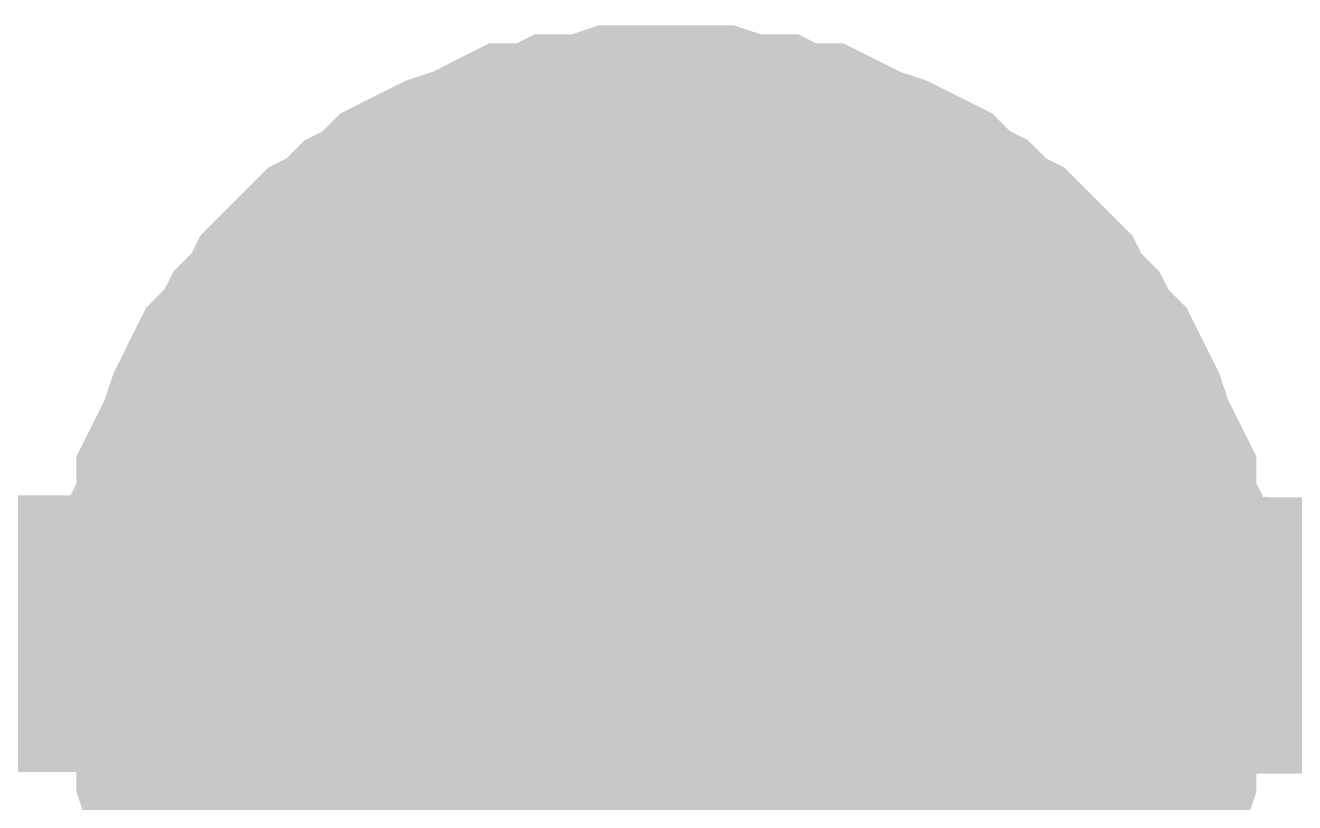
# Model space of a CAD drawing. Header units: inches. Extents: x 0 to 16.9, y 0 to 11.7.
# Drawn here: x 5.2491 to 5.3033, y 10.2287 to 10.2619 of the extents above; entities that cross this region are included whole.
import ezdxf

# ---------------------------------------------------------------- set-up
doc = ezdxf.new("R2010")
doc.units = ezdxf.units.IN
doc.header["$MEASUREMENT"] = 0
doc.layers.add('Sheet', color=255, linetype='Continuous')

msp = doc.modelspace()

# ---------------------------------------------------------------- linework, layer by layer
at = {"layer": 'Sheet'}
for points in [[(5.256435, 10.235929, 0.0118, 0.0118, 0), (5.256435, 10.237087, 0.0118, 0.0118, 0), (5.256435, 10.237859, 0.0118, 0.0118, 0), (5.25682, 10.239016, 0.0118, 0.0118, 0), (5.25682, 10.240174, 0.0118, 0.0118, 0), (5.257206, 10.240946, 0.0118, 0.0118, 0), (5.257206, 10.242103, 0.0118, 0.0118, 0), (5.257592, 10.242875, 0.0118, 0.0118, 0), (5.257978, 10.243647, 0.0118, 0.0118, 0), (5.258363, 10.244804, 0.0118, 0.0118, 0), (5.258749, 10.245576, 0.0118, 0.0118, 0), (5.259135, 10.246348, 0.0118, 0.0118, 0), (5.259906, 10.247119, 0.0118, 0.0118, 0), (5.260292, 10.247891, 0.0118, 0.0118, 0), (5.261064, 10.248663, 0.0118, 0.0118, 0), (5.26145, 10.249434, 0.0118, 0.0118, 0), (5.262221, 10.250206, 0.0118, 0.0118, 0), (5.262993, 10.250978, 0.0118, 0.0118, 0), (5.263764, 10.251364, 0.0118, 0.0118, 0), (5.264536, 10.252135, 0.0118, 0.0118, 0), (5.265307, 10.252521, 0.0118, 0.0118, 0), (5.266079, 10.253293, 0.0118, 0.0118, 0), (5.26685, 10.253679, 0.0118, 0.0118, 0), (5.267622, 10.254065, 0.0118, 0.0118, 0), (5.268779, 10.25445, 0.0118, 0.0118, 0), (5.269551, 10.254836, 0.0118, 0.0118, 0), (5.270322, 10.255222, 0.0118, 0.0118, 0), (5.271479, 10.255222, 0.0118, 0.0118, 0), (5.272251, 10.255608, 0.0118, 0.0118, 0), (5.273408, 10.255608, 0.0118, 0.0118, 0), (5.274566, 10.255994, 0.0118, 0.0118, 0), (5.275337, 10.255994, 0.0118, 0.0118, 0), (5.276494, 10.255994, 0.0118, 0.0118, 0)], [(5.256435, 10.235929, 0.0118, 0.0118, 0), (5.256435, 10.237087, 0.0118, 0.0118, 0), (5.256435, 10.237859, 0.0118, 0.0118, 0), (5.25682, 10.239016, 0.0118, 0.0118, 0), (5.25682, 10.240174, 0.0118, 0.0118, 0), (5.257206, 10.240946, 0.0118, 0.0118, 0), (5.257206, 10.242103, 0.0118, 0.0118, 0), (5.257592, 10.242875, 0.0118, 0.0118, 0), (5.257978, 10.243647, 0.0118, 0.0118, 0), (5.258363, 10.244804, 0.0118, 0.0118, 0), (5.258749, 10.245576, 0.0118, 0.0118, 0), (5.259135, 10.246348, 0.0118, 0.0118, 0), (5.259906, 10.247119, 0.0118, 0.0118, 0), (5.260292, 10.247891, 0.0118, 0.0118, 0), (5.261064, 10.248663, 0.0118, 0.0118, 0), (5.26145, 10.249434, 0.0118, 0.0118, 0), (5.262221, 10.250206, 0.0118, 0.0118, 0), (5.262993, 10.250978, 0.0118, 0.0118, 0), (5.263764, 10.251364, 0.0118, 0.0118, 0), (5.264536, 10.252135, 0.0118, 0.0118, 0), (5.265307, 10.252521, 0.0118, 0.0118, 0), (5.266079, 10.253293, 0.0118, 0.0118, 0), (5.26685, 10.253679, 0.0118, 0.0118, 0), (5.267622, 10.254065, 0.0118, 0.0118, 0), (5.268779, 10.25445, 0.0118, 0.0118, 0), (5.269551, 10.254836, 0.0118, 0.0118, 0), (5.270322, 10.255222, 0.0118, 0.0118, 0), (5.271479, 10.255222, 0.0118, 0.0118, 0), (5.272251, 10.255608, 0.0118, 0.0118, 0), (5.273408, 10.255608, 0.0118, 0.0118, 0), (5.274566, 10.255994, 0.0118, 0.0118, 0), (5.275337, 10.255994, 0.0118, 0.0118, 0), (5.276494, 10.255994, 0.0118, 0.0118, 0)], [(5.256435, 10.235929, 0.0118, 0.0118, 0), (5.256435, 10.237087, 0.0118, 0.0118, 0), (5.256435, 10.237859, 0.0118, 0.0118, 0), (5.25682, 10.239016, 0.0118, 0.0118, 0), (5.25682, 10.240174, 0.0118, 0.0118, 0), (5.257206, 10.240946, 0.0118, 0.0118, 0), (5.257206, 10.242103, 0.0118, 0.0118, 0), (5.257592, 10.242875, 0.0118, 0.0118, 0), (5.257978, 10.243647, 0.0118, 0.0118, 0), (5.258363, 10.244804, 0.0118, 0.0118, 0), (5.258749, 10.245576, 0.0118, 0.0118, 0), (5.259135, 10.246348, 0.0118, 0.0118, 0), (5.259906, 10.247119, 0.0118, 0.0118, 0), (5.260292, 10.247891, 0.0118, 0.0118, 0), (5.261064, 10.248663, 0.0118, 0.0118, 0), (5.26145, 10.249434, 0.0118, 0.0118, 0), (5.262221, 10.250206, 0.0118, 0.0118, 0), (5.262993, 10.250978, 0.0118, 0.0118, 0), (5.263764, 10.251364, 0.0118, 0.0118, 0), (5.264536, 10.252135, 0.0118, 0.0118, 0), (5.265307, 10.252521, 0.0118, 0.0118, 0), (5.266079, 10.253293, 0.0118, 0.0118, 0), (5.26685, 10.253679, 0.0118, 0.0118, 0), (5.267622, 10.254065, 0.0118, 0.0118, 0), (5.268779, 10.25445, 0.0118, 0.0118, 0), (5.269551, 10.254836, 0.0118, 0.0118, 0), (5.270322, 10.255222, 0.0118, 0.0118, 0), (5.271479, 10.255222, 0.0118, 0.0118, 0), (5.272251, 10.255608, 0.0118, 0.0118, 0), (5.273408, 10.255608, 0.0118, 0.0118, 0), (5.274566, 10.255994, 0.0118, 0.0118, 0), (5.275337, 10.255994, 0.0118, 0.0118, 0), (5.276494, 10.255994, 0.0118, 0.0118, 0)], [(5.256435, 10.235929, 0.0118, 0.0118, 0), (5.256435, 10.237087, 0.0118, 0.0118, 0), (5.256435, 10.237859, 0.0118, 0.0118, 0), (5.25682, 10.239016, 0.0118, 0.0118, 0), (5.25682, 10.240174, 0.0118, 0.0118, 0), (5.257206, 10.240946, 0.0118, 0.0118, 0), (5.257206, 10.242103, 0.0118, 0.0118, 0), (5.257592, 10.242875, 0.0118, 0.0118, 0), (5.257978, 10.243647, 0.0118, 0.0118, 0), (5.258363, 10.244804, 0.0118, 0.0118, 0), (5.258749, 10.245576, 0.0118, 0.0118, 0), (5.259135, 10.246348, 0.0118, 0.0118, 0), (5.259906, 10.247119, 0.0118, 0.0118, 0), (5.260292, 10.247891, 0.0118, 0.0118, 0), (5.261064, 10.248663, 0.0118, 0.0118, 0), (5.26145, 10.249434, 0.0118, 0.0118, 0), (5.262221, 10.250206, 0.0118, 0.0118, 0), (5.262993, 10.250978, 0.0118, 0.0118, 0), (5.263764, 10.251364, 0.0118, 0.0118, 0), (5.264536, 10.252135, 0.0118, 0.0118, 0), (5.265307, 10.252521, 0.0118, 0.0118, 0), (5.266079, 10.253293, 0.0118, 0.0118, 0), (5.26685, 10.253679, 0.0118, 0.0118, 0), (5.267622, 10.254065, 0.0118, 0.0118, 0), (5.268779, 10.25445, 0.0118, 0.0118, 0), (5.269551, 10.254836, 0.0118, 0.0118, 0), (5.270322, 10.255222, 0.0118, 0.0118, 0), (5.271479, 10.255222, 0.0118, 0.0118, 0), (5.272251, 10.255608, 0.0118, 0.0118, 0), (5.273408, 10.255608, 0.0118, 0.0118, 0), (5.274566, 10.255994, 0.0118, 0.0118, 0), (5.275337, 10.255994, 0.0118, 0.0118, 0), (5.276494, 10.255994, 0.0118, 0.0118, 0)], [(5.276494, 10.255994, 0.0118, 0.0118, 0), (5.276494, 10.255994, 0.0118, 0.0118, 0)], [(5.276494, 10.255994, 0.0118, 0.0118, 0), (5.277652, 10.255994, 0.0118, 0.0118, 0), (5.278423, 10.255994, 0.0118, 0.0118, 0), (5.27958, 10.255608, 0.0118, 0.0118, 0), (5.280738, 10.255608, 0.0118, 0.0118, 0), (5.281509, 10.255222, 0.0118, 0.0118, 0), (5.282667, 10.255222, 0.0118, 0.0118, 0), (5.283438, 10.254836, 0.0118, 0.0118, 0), (5.28421, 10.25445, 0.0118, 0.0118, 0), (5.285367, 10.254065, 0.0118, 0.0118, 0), (5.286138, 10.253679, 0.0118, 0.0118, 0), (5.28691, 10.253293, 0.0118, 0.0118, 0), (5.287682, 10.252521, 0.0118, 0.0118, 0), (5.288453, 10.252135, 0.0118, 0.0118, 0), (5.289225, 10.251364, 0.0118, 0.0118, 0), (5.289996, 10.250978, 0.0118, 0.0118, 0), (5.290768, 10.250206, 0.0118, 0.0118, 0), (5.291539, 10.249434, 0.0118, 0.0118, 0), (5.291925, 10.248663, 0.0118, 0.0118, 0), (5.292696, 10.247891, 0.0118, 0.0118, 0), (5.293082, 10.247119, 0.0118, 0.0118, 0), (5.293854, 10.246348, 0.0118, 0.0118, 0), (5.29424, 10.245576, 0.0118, 0.0118, 0), (5.294625, 10.244804, 0.0118, 0.0118, 0), (5.295011, 10.243647, 0.0118, 0.0118, 0), (5.295397, 10.242875, 0.0118, 0.0118, 0), (5.295783, 10.242103, 0.0118, 0.0118, 0), (5.295783, 10.240946, 0.0118, 0.0118, 0), (5.296168, 10.240174, 0.0118, 0.0118, 0), (5.296168, 10.239016, 0.0118, 0.0118, 0), (5.296554, 10.237859, 0.0118, 0.0118, 0), (5.296554, 10.237087, 0.0118, 0.0118, 0), (5.296554, 10.235929, 0.0118, 0.0118, 0)], [(5.276494, 10.255994, 0.0118, 0.0118, 0), (5.276494, 10.255994, 0.0118, 0.0118, 0)], [(5.276494, 10.255994, 0.0118, 0.0118, 0), (5.277652, 10.255994, 0.0118, 0.0118, 0), (5.278423, 10.255994, 0.0118, 0.0118, 0), (5.27958, 10.255608, 0.0118, 0.0118, 0), (5.280738, 10.255608, 0.0118, 0.0118, 0), (5.281509, 10.255222, 0.0118, 0.0118, 0), (5.282667, 10.255222, 0.0118, 0.0118, 0), (5.283438, 10.254836, 0.0118, 0.0118, 0), (5.28421, 10.25445, 0.0118, 0.0118, 0), (5.285367, 10.254065, 0.0118, 0.0118, 0), (5.286138, 10.253679, 0.0118, 0.0118, 0), (5.28691, 10.253293, 0.0118, 0.0118, 0), (5.287682, 10.252521, 0.0118, 0.0118, 0), (5.288453, 10.252135, 0.0118, 0.0118, 0), (5.289225, 10.251364, 0.0118, 0.0118, 0), (5.289996, 10.250978, 0.0118, 0.0118, 0), (5.290768, 10.250206, 0.0118, 0.0118, 0), (5.291539, 10.249434, 0.0118, 0.0118, 0), (5.291925, 10.248663, 0.0118, 0.0118, 0), (5.292696, 10.247891, 0.0118, 0.0118, 0), (5.293082, 10.247119, 0.0118, 0.0118, 0), (5.293854, 10.246348, 0.0118, 0.0118, 0), (5.29424, 10.245576, 0.0118, 0.0118, 0), (5.294625, 10.244804, 0.0118, 0.0118, 0), (5.295011, 10.243647, 0.0118, 0.0118, 0), (5.295397, 10.242875, 0.0118, 0.0118, 0), (5.295783, 10.242103, 0.0118, 0.0118, 0), (5.295783, 10.240946, 0.0118, 0.0118, 0), (5.296168, 10.240174, 0.0118, 0.0118, 0), (5.296168, 10.239016, 0.0118, 0.0118, 0), (5.296554, 10.237859, 0.0118, 0.0118, 0), (5.296554, 10.237087, 0.0118, 0.0118, 0), (5.296554, 10.235929, 0.0118, 0.0118, 0)], [(5.276494, 10.255994, 0.0118, 0.0118, 0), (5.276494, 10.255994, 0.0118, 0.0118, 0)], [(5.276494, 10.255994, 0.0118, 0.0118, 0), (5.277652, 10.255994, 0.0118, 0.0118, 0), (5.278423, 10.255994, 0.0118, 0.0118, 0), (5.27958, 10.255608, 0.0118, 0.0118, 0), (5.280738, 10.255608, 0.0118, 0.0118, 0), (5.281509, 10.255222, 0.0118, 0.0118, 0), (5.282667, 10.255222, 0.0118, 0.0118, 0), (5.283438, 10.254836, 0.0118, 0.0118, 0), (5.28421, 10.25445, 0.0118, 0.0118, 0), (5.285367, 10.254065, 0.0118, 0.0118, 0), (5.286138, 10.253679, 0.0118, 0.0118, 0), (5.28691, 10.253293, 0.0118, 0.0118, 0), (5.287682, 10.252521, 0.0118, 0.0118, 0), (5.288453, 10.252135, 0.0118, 0.0118, 0), (5.289225, 10.251364, 0.0118, 0.0118, 0), (5.289996, 10.250978, 0.0118, 0.0118, 0), (5.290768, 10.250206, 0.0118, 0.0118, 0), (5.291539, 10.249434, 0.0118, 0.0118, 0), (5.291925, 10.248663, 0.0118, 0.0118, 0), (5.292696, 10.247891, 0.0118, 0.0118, 0), (5.293082, 10.247119, 0.0118, 0.0118, 0), (5.293854, 10.246348, 0.0118, 0.0118, 0), (5.29424, 10.245576, 0.0118, 0.0118, 0), (5.294625, 10.244804, 0.0118, 0.0118, 0), (5.295011, 10.243647, 0.0118, 0.0118, 0), (5.295397, 10.242875, 0.0118, 0.0118, 0), (5.295783, 10.242103, 0.0118, 0.0118, 0), (5.295783, 10.240946, 0.0118, 0.0118, 0), (5.296168, 10.240174, 0.0118, 0.0118, 0), (5.296168, 10.239016, 0.0118, 0.0118, 0), (5.296554, 10.237859, 0.0118, 0.0118, 0), (5.296554, 10.237087, 0.0118, 0.0118, 0), (5.296554, 10.235929, 0.0118, 0.0118, 0)], [(5.276494, 10.255994, 0.0118, 0.0118, 0), (5.276494, 10.255994, 0.0118, 0.0118, 0)], [(5.276494, 10.255994, 0.0118, 0.0118, 0), (5.277652, 10.255994, 0.0118, 0.0118, 0), (5.278423, 10.255994, 0.0118, 0.0118, 0), (5.27958, 10.255608, 0.0118, 0.0118, 0), (5.280738, 10.255608, 0.0118, 0.0118, 0), (5.281509, 10.255222, 0.0118, 0.0118, 0), (5.282667, 10.255222, 0.0118, 0.0118, 0), (5.283438, 10.254836, 0.0118, 0.0118, 0), (5.28421, 10.25445, 0.0118, 0.0118, 0), (5.285367, 10.254065, 0.0118, 0.0118, 0), (5.286138, 10.253679, 0.0118, 0.0118, 0), (5.28691, 10.253293, 0.0118, 0.0118, 0), (5.287682, 10.252521, 0.0118, 0.0118, 0), (5.288453, 10.252135, 0.0118, 0.0118, 0), (5.289225, 10.251364, 0.0118, 0.0118, 0), (5.289996, 10.250978, 0.0118, 0.0118, 0), (5.290768, 10.250206, 0.0118, 0.0118, 0), (5.291539, 10.249434, 0.0118, 0.0118, 0), (5.291925, 10.248663, 0.0118, 0.0118, 0), (5.292696, 10.247891, 0.0118, 0.0118, 0), (5.293082, 10.247119, 0.0118, 0.0118, 0), (5.293854, 10.246348, 0.0118, 0.0118, 0), (5.29424, 10.245576, 0.0118, 0.0118, 0), (5.294625, 10.244804, 0.0118, 0.0118, 0), (5.295011, 10.243647, 0.0118, 0.0118, 0), (5.295397, 10.242875, 0.0118, 0.0118, 0), (5.295783, 10.242103, 0.0118, 0.0118, 0), (5.295783, 10.240946, 0.0118, 0.0118, 0), (5.296168, 10.240174, 0.0118, 0.0118, 0), (5.296168, 10.239016, 0.0118, 0.0118, 0), (5.296554, 10.237859, 0.0118, 0.0118, 0), (5.296554, 10.237087, 0.0118, 0.0118, 0), (5.296554, 10.235929, 0.0118, 0.0118, 0)], [(5.256435, 10.235929, 0.0039, 0.0039, 0), (5.256435, 10.237087, 0.0039, 0.0039, 0), (5.256435, 10.237859, 0.0039, 0.0039, 0), (5.25682, 10.239016, 0.0039, 0.0039, 0), (5.25682, 10.240174, 0.0039, 0.0039, 0), (5.257206, 10.240946, 0.0039, 0.0039, 0), (5.257206, 10.242103, 0.0039, 0.0039, 0), (5.257592, 10.242875, 0.0039, 0.0039, 0), (5.257978, 10.243647, 0.0039, 0.0039, 0), (5.258363, 10.244804, 0.0039, 0.0039, 0), (5.258749, 10.245576, 0.0039, 0.0039, 0), (5.259135, 10.246348, 0.0039, 0.0039, 0), (5.259906, 10.247119, 0.0039, 0.0039, 0), (5.260292, 10.247891, 0.0039, 0.0039, 0), (5.261064, 10.248663, 0.0039, 0.0039, 0), (5.26145, 10.249434, 0.0039, 0.0039, 0), (5.262221, 10.250206, 0.0039, 0.0039, 0), (5.262993, 10.250978, 0.0039, 0.0039, 0), (5.263764, 10.251364, 0.0039, 0.0039, 0), (5.264536, 10.252135, 0.0039, 0.0039, 0), (5.265307, 10.252521, 0.0039, 0.0039, 0), (5.266079, 10.253293, 0.0039, 0.0039, 0), (5.26685, 10.253679, 0.0039, 0.0039, 0), (5.267622, 10.254065, 0.0039, 0.0039, 0), (5.268779, 10.25445, 0.0039, 0.0039, 0), (5.269551, 10.254836, 0.0039, 0.0039, 0), (5.270322, 10.255222, 0.0039, 0.0039, 0), (5.271479, 10.255222, 0.0039, 0.0039, 0), (5.272251, 10.255608, 0.0039, 0.0039, 0), (5.273408, 10.255608, 0.0039, 0.0039, 0), (5.274566, 10.255994, 0.0039, 0.0039, 0), (5.275337, 10.255994, 0.0039, 0.0039, 0), (5.276494, 10.255994, 0.0039, 0.0039, 0)], [(5.256435, 10.235929, 0.0039, 0.0039, 0), (5.256435, 10.237087, 0.0039, 0.0039, 0), (5.256435, 10.237859, 0.0039, 0.0039, 0), (5.25682, 10.239016, 0.0039, 0.0039, 0), (5.25682, 10.240174, 0.0039, 0.0039, 0), (5.257206, 10.240946, 0.0039, 0.0039, 0), (5.257206, 10.242103, 0.0039, 0.0039, 0), (5.257592, 10.242875, 0.0039, 0.0039, 0), (5.257978, 10.243647, 0.0039, 0.0039, 0), (5.258363, 10.244804, 0.0039, 0.0039, 0), (5.258749, 10.245576, 0.0039, 0.0039, 0), (5.259135, 10.246348, 0.0039, 0.0039, 0), (5.259906, 10.247119, 0.0039, 0.0039, 0), (5.260292, 10.247891, 0.0039, 0.0039, 0), (5.261064, 10.248663, 0.0039, 0.0039, 0), (5.26145, 10.249434, 0.0039, 0.0039, 0), (5.262221, 10.250206, 0.0039, 0.0039, 0), (5.262993, 10.250978, 0.0039, 0.0039, 0), (5.263764, 10.251364, 0.0039, 0.0039, 0), (5.264536, 10.252135, 0.0039, 0.0039, 0), (5.265307, 10.252521, 0.0039, 0.0039, 0), (5.266079, 10.253293, 0.0039, 0.0039, 0), (5.26685, 10.253679, 0.0039, 0.0039, 0), (5.267622, 10.254065, 0.0039, 0.0039, 0), (5.268779, 10.25445, 0.0039, 0.0039, 0), (5.269551, 10.254836, 0.0039, 0.0039, 0), (5.270322, 10.255222, 0.0039, 0.0039, 0), (5.271479, 10.255222, 0.0039, 0.0039, 0), (5.272251, 10.255608, 0.0039, 0.0039, 0), (5.273408, 10.255608, 0.0039, 0.0039, 0), (5.274566, 10.255994, 0.0039, 0.0039, 0), (5.275337, 10.255994, 0.0039, 0.0039, 0), (5.276494, 10.255994, 0.0039, 0.0039, 0)], [(5.256435, 10.235929, 0.0039, 0.0039, 0), (5.256435, 10.237087, 0.0039, 0.0039, 0), (5.256435, 10.237859, 0.0039, 0.0039, 0), (5.25682, 10.239016, 0.0039, 0.0039, 0), (5.25682, 10.240174, 0.0039, 0.0039, 0), (5.257206, 10.240946, 0.0039, 0.0039, 0), (5.257206, 10.242103, 0.0039, 0.0039, 0), (5.257592, 10.242875, 0.0039, 0.0039, 0), (5.257978, 10.243647, 0.0039, 0.0039, 0), (5.258363, 10.244804, 0.0039, 0.0039, 0), (5.258749, 10.245576, 0.0039, 0.0039, 0), (5.259135, 10.246348, 0.0039, 0.0039, 0), (5.259906, 10.247119, 0.0039, 0.0039, 0), (5.260292, 10.247891, 0.0039, 0.0039, 0), (5.261064, 10.248663, 0.0039, 0.0039, 0), (5.26145, 10.249434, 0.0039, 0.0039, 0), (5.262221, 10.250206, 0.0039, 0.0039, 0), (5.262993, 10.250978, 0.0039, 0.0039, 0), (5.263764, 10.251364, 0.0039, 0.0039, 0), (5.264536, 10.252135, 0.0039, 0.0039, 0), (5.265307, 10.252521, 0.0039, 0.0039, 0), (5.266079, 10.253293, 0.0039, 0.0039, 0), (5.26685, 10.253679, 0.0039, 0.0039, 0), (5.267622, 10.254065, 0.0039, 0.0039, 0), (5.268779, 10.25445, 0.0039, 0.0039, 0), (5.269551, 10.254836, 0.0039, 0.0039, 0), (5.270322, 10.255222, 0.0039, 0.0039, 0), (5.271479, 10.255222, 0.0039, 0.0039, 0), (5.272251, 10.255608, 0.0039, 0.0039, 0), (5.273408, 10.255608, 0.0039, 0.0039, 0), (5.274566, 10.255994, 0.0039, 0.0039, 0), (5.275337, 10.255994, 0.0039, 0.0039, 0), (5.276494, 10.255994, 0.0039, 0.0039, 0)], [(5.256435, 10.235929, 0.0039, 0.0039, 0), (5.256435, 10.237087, 0.0039, 0.0039, 0), (5.256435, 10.237859, 0.0039, 0.0039, 0), (5.25682, 10.239016, 0.0039, 0.0039, 0), (5.25682, 10.240174, 0.0039, 0.0039, 0), (5.257206, 10.240946, 0.0039, 0.0039, 0), (5.257206, 10.242103, 0.0039, 0.0039, 0), (5.257592, 10.242875, 0.0039, 0.0039, 0), (5.257978, 10.243647, 0.0039, 0.0039, 0), (5.258363, 10.244804, 0.0039, 0.0039, 0), (5.258749, 10.245576, 0.0039, 0.0039, 0), (5.259135, 10.246348, 0.0039, 0.0039, 0), (5.259906, 10.247119, 0.0039, 0.0039, 0), (5.260292, 10.247891, 0.0039, 0.0039, 0), (5.261064, 10.248663, 0.0039, 0.0039, 0), (5.26145, 10.249434, 0.0039, 0.0039, 0), (5.262221, 10.250206, 0.0039, 0.0039, 0), (5.262993, 10.250978, 0.0039, 0.0039, 0), (5.263764, 10.251364, 0.0039, 0.0039, 0), (5.264536, 10.252135, 0.0039, 0.0039, 0), (5.265307, 10.252521, 0.0039, 0.0039, 0), (5.266079, 10.253293, 0.0039, 0.0039, 0), (5.26685, 10.253679, 0.0039, 0.0039, 0), (5.267622, 10.254065, 0.0039, 0.0039, 0), (5.268779, 10.25445, 0.0039, 0.0039, 0), (5.269551, 10.254836, 0.0039, 0.0039, 0), (5.270322, 10.255222, 0.0039, 0.0039, 0), (5.271479, 10.255222, 0.0039, 0.0039, 0), (5.272251, 10.255608, 0.0039, 0.0039, 0), (5.273408, 10.255608, 0.0039, 0.0039, 0), (5.274566, 10.255994, 0.0039, 0.0039, 0), (5.275337, 10.255994, 0.0039, 0.0039, 0), (5.276494, 10.255994, 0.0039, 0.0039, 0)], [(5.276494, 10.255994, 0.0039, 0.0039, 0), (5.276494, 10.255994, 0.0039, 0.0039, 0)], [(5.276494, 10.255994, 0.0039, 0.0039, 0), (5.277652, 10.255994, 0.0039, 0.0039, 0), (5.278423, 10.255994, 0.0039, 0.0039, 0), (5.27958, 10.255608, 0.0039, 0.0039, 0), (5.280738, 10.255608, 0.0039, 0.0039, 0), (5.281509, 10.255222, 0.0039, 0.0039, 0), (5.282667, 10.255222, 0.0039, 0.0039, 0), (5.283438, 10.254836, 0.0039, 0.0039, 0), (5.28421, 10.25445, 0.0039, 0.0039, 0), (5.285367, 10.254065, 0.0039, 0.0039, 0), (5.286138, 10.253679, 0.0039, 0.0039, 0), (5.28691, 10.253293, 0.0039, 0.0039, 0), (5.287682, 10.252521, 0.0039, 0.0039, 0), (5.288453, 10.252135, 0.0039, 0.0039, 0), (5.289225, 10.251364, 0.0039, 0.0039, 0), (5.289996, 10.250978, 0.0039, 0.0039, 0), (5.290768, 10.250206, 0.0039, 0.0039, 0), (5.291539, 10.249434, 0.0039, 0.0039, 0), (5.291925, 10.248663, 0.0039, 0.0039, 0), (5.292696, 10.247891, 0.0039, 0.0039, 0), (5.293082, 10.247119, 0.0039, 0.0039, 0), (5.293854, 10.246348, 0.0039, 0.0039, 0), (5.29424, 10.245576, 0.0039, 0.0039, 0), (5.294625, 10.244804, 0.0039, 0.0039, 0), (5.295011, 10.243647, 0.0039, 0.0039, 0), (5.295397, 10.242875, 0.0039, 0.0039, 0), (5.295783, 10.242103, 0.0039, 0.0039, 0), (5.295783, 10.240946, 0.0039, 0.0039, 0), (5.296168, 10.240174, 0.0039, 0.0039, 0), (5.296168, 10.239016, 0.0039, 0.0039, 0), (5.296554, 10.237859, 0.0039, 0.0039, 0), (5.296554, 10.237087, 0.0039, 0.0039, 0), (5.296554, 10.235929, 0.0039, 0.0039, 0)], [(5.276494, 10.255994, 0.0039, 0.0039, 0), (5.276494, 10.255994, 0.0039, 0.0039, 0)], [(5.276494, 10.255994, 0.0039, 0.0039, 0), (5.277652, 10.255994, 0.0039, 0.0039, 0), (5.278423, 10.255994, 0.0039, 0.0039, 0), (5.27958, 10.255608, 0.0039, 0.0039, 0), (5.280738, 10.255608, 0.0039, 0.0039, 0), (5.281509, 10.255222, 0.0039, 0.0039, 0), (5.282667, 10.255222, 0.0039, 0.0039, 0), (5.283438, 10.254836, 0.0039, 0.0039, 0), (5.28421, 10.25445, 0.0039, 0.0039, 0), (5.285367, 10.254065, 0.0039, 0.0039, 0), (5.286138, 10.253679, 0.0039, 0.0039, 0), (5.28691, 10.253293, 0.0039, 0.0039, 0), (5.287682, 10.252521, 0.0039, 0.0039, 0), (5.288453, 10.252135, 0.0039, 0.0039, 0), (5.289225, 10.251364, 0.0039, 0.0039, 0), (5.289996, 10.250978, 0.0039, 0.0039, 0), (5.290768, 10.250206, 0.0039, 0.0039, 0), (5.291539, 10.249434, 0.0039, 0.0039, 0), (5.291925, 10.248663, 0.0039, 0.0039, 0), (5.292696, 10.247891, 0.0039, 0.0039, 0), (5.293082, 10.247119, 0.0039, 0.0039, 0), (5.293854, 10.246348, 0.0039, 0.0039, 0), (5.29424, 10.245576, 0.0039, 0.0039, 0), (5.294625, 10.244804, 0.0039, 0.0039, 0), (5.295011, 10.243647, 0.0039, 0.0039, 0), (5.295397, 10.242875, 0.0039, 0.0039, 0), (5.295783, 10.242103, 0.0039, 0.0039, 0), (5.295783, 10.240946, 0.0039, 0.0039, 0), (5.296168, 10.240174, 0.0039, 0.0039, 0), (5.296168, 10.239016, 0.0039, 0.0039, 0), (5.296554, 10.237859, 0.0039, 0.0039, 0), (5.296554, 10.237087, 0.0039, 0.0039, 0), (5.296554, 10.235929, 0.0039, 0.0039, 0)], [(5.276494, 10.255994, 0.0039, 0.0039, 0), (5.276494, 10.255994, 0.0039, 0.0039, 0)], [(5.276494, 10.255994, 0.0039, 0.0039, 0), (5.277652, 10.255994, 0.0039, 0.0039, 0), (5.278423, 10.255994, 0.0039, 0.0039, 0), (5.27958, 10.255608, 0.0039, 0.0039, 0), (5.280738, 10.255608, 0.0039, 0.0039, 0), (5.281509, 10.255222, 0.0039, 0.0039, 0), (5.282667, 10.255222, 0.0039, 0.0039, 0), (5.283438, 10.254836, 0.0039, 0.0039, 0), (5.28421, 10.25445, 0.0039, 0.0039, 0), (5.285367, 10.254065, 0.0039, 0.0039, 0), (5.286138, 10.253679, 0.0039, 0.0039, 0), (5.28691, 10.253293, 0.0039, 0.0039, 0), (5.287682, 10.252521, 0.0039, 0.0039, 0), (5.288453, 10.252135, 0.0039, 0.0039, 0), (5.289225, 10.251364, 0.0039, 0.0039, 0), (5.289996, 10.250978, 0.0039, 0.0039, 0), (5.290768, 10.250206, 0.0039, 0.0039, 0), (5.291539, 10.249434, 0.0039, 0.0039, 0), (5.291925, 10.248663, 0.0039, 0.0039, 0), (5.292696, 10.247891, 0.0039, 0.0039, 0), (5.293082, 10.247119, 0.0039, 0.0039, 0), (5.293854, 10.246348, 0.0039, 0.0039, 0), (5.29424, 10.245576, 0.0039, 0.0039, 0), (5.294625, 10.244804, 0.0039, 0.0039, 0), (5.295011, 10.243647, 0.0039, 0.0039, 0), (5.295397, 10.242875, 0.0039, 0.0039, 0), (5.295783, 10.242103, 0.0039, 0.0039, 0), (5.295783, 10.240946, 0.0039, 0.0039, 0), (5.296168, 10.240174, 0.0039, 0.0039, 0), (5.296168, 10.239016, 0.0039, 0.0039, 0), (5.296554, 10.237859, 0.0039, 0.0039, 0), (5.296554, 10.237087, 0.0039, 0.0039, 0), (5.296554, 10.235929, 0.0039, 0.0039, 0)], [(5.276494, 10.255994, 0.0039, 0.0039, 0), (5.276494, 10.255994, 0.0039, 0.0039, 0)], [(5.276494, 10.255994, 0.0039, 0.0039, 0), (5.277652, 10.255994, 0.0039, 0.0039, 0), (5.278423, 10.255994, 0.0039, 0.0039, 0), (5.27958, 10.255608, 0.0039, 0.0039, 0), (5.280738, 10.255608, 0.0039, 0.0039, 0), (5.281509, 10.255222, 0.0039, 0.0039, 0), (5.282667, 10.255222, 0.0039, 0.0039, 0), (5.283438, 10.254836, 0.0039, 0.0039, 0), (5.28421, 10.25445, 0.0039, 0.0039, 0), (5.285367, 10.254065, 0.0039, 0.0039, 0), (5.286138, 10.253679, 0.0039, 0.0039, 0), (5.28691, 10.253293, 0.0039, 0.0039, 0), (5.287682, 10.252521, 0.0039, 0.0039, 0), (5.288453, 10.252135, 0.0039, 0.0039, 0), (5.289225, 10.251364, 0.0039, 0.0039, 0), (5.289996, 10.250978, 0.0039, 0.0039, 0), (5.290768, 10.250206, 0.0039, 0.0039, 0), (5.291539, 10.249434, 0.0039, 0.0039, 0), (5.291925, 10.248663, 0.0039, 0.0039, 0), (5.292696, 10.247891, 0.0039, 0.0039, 0), (5.293082, 10.247119, 0.0039, 0.0039, 0), (5.293854, 10.246348, 0.0039, 0.0039, 0), (5.29424, 10.245576, 0.0039, 0.0039, 0), (5.294625, 10.244804, 0.0039, 0.0039, 0), (5.295011, 10.243647, 0.0039, 0.0039, 0), (5.295397, 10.242875, 0.0039, 0.0039, 0), (5.295783, 10.242103, 0.0039, 0.0039, 0), (5.295783, 10.240946, 0.0039, 0.0039, 0), (5.296168, 10.240174, 0.0039, 0.0039, 0), (5.296168, 10.239016, 0.0039, 0.0039, 0), (5.296554, 10.237859, 0.0039, 0.0039, 0), (5.296554, 10.237087, 0.0039, 0.0039, 0), (5.296554, 10.235929, 0.0039, 0.0039, 0)], [(5.276494, 10.235929, 0.0118, 0.0118, 0), (4.928534, 10.235929, 0.0118, 0.0118, 0)], [(5.26145, 10.222425, 0.0118, 0.0118, 0), (5.261064, 10.223196, 0.0118, 0.0118, 0), (5.260292, 10.223968, 0.0118, 0.0118, 0), (5.259906, 10.22474, 0.0118, 0.0118, 0), (5.259135, 10.225511, 0.0118, 0.0118, 0), (5.258749, 10.226669, 0.0118, 0.0118, 0), (5.258363, 10.227441, 0.0118, 0.0118, 0), (5.257978, 10.228212, 0.0118, 0.0118, 0), (5.257592, 10.228984, 0.0118, 0.0118, 0), (5.257206, 10.230142, 0.0118, 0.0118, 0), (5.257206, 10.230913, 0.0118, 0.0118, 0), (5.25682, 10.232071, 0.0118, 0.0118, 0), (5.25682, 10.232843, 0.0118, 0.0118, 0), (5.256435, 10.234, 0.0118, 0.0118, 0), (5.256435, 10.234772, 0.0118, 0.0118, 0), (5.256435, 10.235929, 0.0118, 0.0118, 0)], [(5.256435, 10.235929, 0.0118, 0.0118, 0), (5.256435, 10.235929, 0.0118, 0.0118, 0)], [(5.26145, 10.222425, 0.0118, 0.0118, 0), (5.261064, 10.223196, 0.0118, 0.0118, 0), (5.260292, 10.223968, 0.0118, 0.0118, 0), (5.259906, 10.22474, 0.0118, 0.0118, 0), (5.259135, 10.225511, 0.0118, 0.0118, 0), (5.258749, 10.226669, 0.0118, 0.0118, 0), (5.258363, 10.227441, 0.0118, 0.0118, 0), (5.257978, 10.228212, 0.0118, 0.0118, 0), (5.257592, 10.228984, 0.0118, 0.0118, 0), (5.257206, 10.230142, 0.0118, 0.0118, 0), (5.257206, 10.230913, 0.0118, 0.0118, 0), (5.25682, 10.232071, 0.0118, 0.0118, 0), (5.25682, 10.232843, 0.0118, 0.0118, 0), (5.256435, 10.234, 0.0118, 0.0118, 0), (5.256435, 10.234772, 0.0118, 0.0118, 0), (5.256435, 10.235929, 0.0118, 0.0118, 0)], [(5.256435, 10.235929, 0.0118, 0.0118, 0), (5.256435, 10.235929, 0.0118, 0.0118, 0)], [(5.26145, 10.222425, 0.0118, 0.0118, 0), (5.261064, 10.223196, 0.0118, 0.0118, 0), (5.260292, 10.223968, 0.0118, 0.0118, 0), (5.259906, 10.22474, 0.0118, 0.0118, 0), (5.259135, 10.225511, 0.0118, 0.0118, 0), (5.258749, 10.226669, 0.0118, 0.0118, 0), (5.258363, 10.227441, 0.0118, 0.0118, 0), (5.257978, 10.228212, 0.0118, 0.0118, 0), (5.257592, 10.228984, 0.0118, 0.0118, 0), (5.257206, 10.230142, 0.0118, 0.0118, 0), (5.257206, 10.230913, 0.0118, 0.0118, 0), (5.25682, 10.232071, 0.0118, 0.0118, 0), (5.25682, 10.232843, 0.0118, 0.0118, 0), (5.256435, 10.234, 0.0118, 0.0118, 0), (5.256435, 10.234772, 0.0118, 0.0118, 0), (5.256435, 10.235929, 0.0118, 0.0118, 0)], [(5.256435, 10.235929, 0.0118, 0.0118, 0), (5.256435, 10.235929, 0.0118, 0.0118, 0)], [(5.26145, 10.222425, 0.0118, 0.0118, 0), (5.261064, 10.223196, 0.0118, 0.0118, 0), (5.260292, 10.223968, 0.0118, 0.0118, 0), (5.259906, 10.22474, 0.0118, 0.0118, 0), (5.259135, 10.225511, 0.0118, 0.0118, 0), (5.258749, 10.226669, 0.0118, 0.0118, 0), (5.258363, 10.227441, 0.0118, 0.0118, 0), (5.257978, 10.228212, 0.0118, 0.0118, 0), (5.257592, 10.228984, 0.0118, 0.0118, 0), (5.257206, 10.230142, 0.0118, 0.0118, 0), (5.257206, 10.230913, 0.0118, 0.0118, 0), (5.25682, 10.232071, 0.0118, 0.0118, 0), (5.25682, 10.232843, 0.0118, 0.0118, 0), (5.256435, 10.234, 0.0118, 0.0118, 0), (5.256435, 10.234772, 0.0118, 0.0118, 0), (5.256435, 10.235929, 0.0118, 0.0118, 0)], [(5.256435, 10.235929, 0.0118, 0.0118, 0), (5.256435, 10.235929, 0.0118, 0.0118, 0)], [(5.276494, 10.188084, 0.0118, 0.0118, 0), (5.276494, 10.235929, 0.0118, 0.0118, 0), (6.089687, 10.233614, 0.0118, 0.0118, 0), (6.089687, 10.157215, 0.0118, 0.0118, 0), (6.103189, 10.157215, 0.0118, 0.0118, 0), (6.103189, 9.727374, 0.0118, 0.0118, 0)], [(5.296554, 10.235929, 0.0118, 0.0118, 0), (5.296554, 10.234772, 0.0118, 0.0118, 0), (5.296554, 10.234, 0.0118, 0.0118, 0), (5.296168, 10.232843, 0.0118, 0.0118, 0), (5.296168, 10.232071, 0.0118, 0.0118, 0), (5.295783, 10.230913, 0.0118, 0.0118, 0), (5.295783, 10.230142, 0.0118, 0.0118, 0), (5.295397, 10.228984, 0.0118, 0.0118, 0), (5.295011, 10.228212, 0.0118, 0.0118, 0), (5.294625, 10.227441, 0.0118, 0.0118, 0), (5.29424, 10.226669, 0.0118, 0.0118, 0), (5.293854, 10.225511, 0.0118, 0.0118, 0), (5.293082, 10.22474, 0.0118, 0.0118, 0), (5.292696, 10.223968, 0.0118, 0.0118, 0), (5.291925, 10.223196, 0.0118, 0.0118, 0), (5.291539, 10.222425, 0.0118, 0.0118, 0)], [(5.296554, 10.235929, 0.0118, 0.0118, 0), (5.296554, 10.234772, 0.0118, 0.0118, 0), (5.296554, 10.234, 0.0118, 0.0118, 0), (5.296168, 10.232843, 0.0118, 0.0118, 0), (5.296168, 10.232071, 0.0118, 0.0118, 0), (5.295783, 10.230913, 0.0118, 0.0118, 0), (5.295783, 10.230142, 0.0118, 0.0118, 0), (5.295397, 10.228984, 0.0118, 0.0118, 0), (5.295011, 10.228212, 0.0118, 0.0118, 0), (5.294625, 10.227441, 0.0118, 0.0118, 0), (5.29424, 10.226669, 0.0118, 0.0118, 0), (5.293854, 10.225511, 0.0118, 0.0118, 0), (5.293082, 10.22474, 0.0118, 0.0118, 0), (5.292696, 10.223968, 0.0118, 0.0118, 0), (5.291925, 10.223196, 0.0118, 0.0118, 0), (5.291539, 10.222425, 0.0118, 0.0118, 0)], [(5.296554, 10.235929, 0.0118, 0.0118, 0), (5.296554, 10.234772, 0.0118, 0.0118, 0), (5.296554, 10.234, 0.0118, 0.0118, 0), (5.296168, 10.232843, 0.0118, 0.0118, 0), (5.296168, 10.232071, 0.0118, 0.0118, 0), (5.295783, 10.230913, 0.0118, 0.0118, 0), (5.295783, 10.230142, 0.0118, 0.0118, 0), (5.295397, 10.228984, 0.0118, 0.0118, 0), (5.295011, 10.228212, 0.0118, 0.0118, 0), (5.294625, 10.227441, 0.0118, 0.0118, 0), (5.29424, 10.226669, 0.0118, 0.0118, 0), (5.293854, 10.225511, 0.0118, 0.0118, 0), (5.293082, 10.22474, 0.0118, 0.0118, 0), (5.292696, 10.223968, 0.0118, 0.0118, 0), (5.291925, 10.223196, 0.0118, 0.0118, 0), (5.291539, 10.222425, 0.0118, 0.0118, 0)], [(5.296554, 10.235929, 0.0118, 0.0118, 0), (5.296554, 10.234772, 0.0118, 0.0118, 0), (5.296554, 10.234, 0.0118, 0.0118, 0), (5.296168, 10.232843, 0.0118, 0.0118, 0), (5.296168, 10.232071, 0.0118, 0.0118, 0), (5.295783, 10.230913, 0.0118, 0.0118, 0), (5.295783, 10.230142, 0.0118, 0.0118, 0), (5.295397, 10.228984, 0.0118, 0.0118, 0), (5.295011, 10.228212, 0.0118, 0.0118, 0), (5.294625, 10.227441, 0.0118, 0.0118, 0), (5.29424, 10.226669, 0.0118, 0.0118, 0), (5.293854, 10.225511, 0.0118, 0.0118, 0), (5.293082, 10.22474, 0.0118, 0.0118, 0), (5.292696, 10.223968, 0.0118, 0.0118, 0), (5.291925, 10.223196, 0.0118, 0.0118, 0), (5.291539, 10.222425, 0.0118, 0.0118, 0)], [(5.296554, 10.235929, 0.0118, 0.0118, 0), (5.296554, 10.235929, 0.0118, 0.0118, 0), (5.296554, 10.235929, 0.0118, 0.0118, 0), (5.296554, 10.235929, 0.0118, 0.0118, 0), (5.296554, 10.235929, 0.0118, 0.0118, 0), (5.296554, 10.235929, 0.0118, 0.0118, 0), (5.296554, 10.235929, 0.0118, 0.0118, 0), (5.296554, 10.235929, 0.0118, 0.0118, 0), (5.296554, 10.235929, 0.0118, 0.0118, 0), (5.296554, 10.235929, 0.0118, 0.0118, 0), (5.296554, 10.235929, 0.0118, 0.0118, 0), (5.296554, 10.235929, 0.0118, 0.0118, 0), (5.296554, 10.235929, 0.0118, 0.0118, 0), (5.296554, 10.235929, 0.0118, 0.0118, 0), (5.296554, 10.235929, 0.0118, 0.0118, 0), (5.296554, 10.235929, 0.0118, 0.0118, 0), (5.296554, 10.235929, 0.0118, 0.0118, 0), (5.296554, 10.235929, 0.0118, 0.0118, 0), (5.296554, 10.235929, 0.0118, 0.0118, 0), (5.296554, 10.235929, 0.0118, 0.0118, 0), (5.296554, 10.235929, 0.0118, 0.0118, 0), (5.296554, 10.235929, 0.0118, 0.0118, 0), (5.296554, 10.235929, 0.0118, 0.0118, 0), (5.296554, 10.235929, 0.0118, 0.0118, 0), (5.296554, 10.235929, 0.0118, 0.0118, 0), (5.296554, 10.235929, 0.0118, 0.0118, 0), (5.296554, 10.235929, 0.0118, 0.0118, 0), (5.296554, 10.235929, 0.0118, 0.0118, 0), (5.296554, 10.235929, 0.0118, 0.0118, 0), (5.296554, 10.235929, 0.0118, 0.0118, 0), (5.296554, 10.235929, 0.0118, 0.0118, 0), (5.296554, 10.235929, 0.0118, 0.0118, 0), (5.296554, 10.235929, 0.0118, 0.0118, 0)], [(5.296554, 10.235929, 0.0118, 0.0118, 0), (5.296554, 10.235929, 0.0118, 0.0118, 0)], [(5.296554, 10.235929, 0.0118, 0.0118, 0), (5.296554, 10.235929, 0.0118, 0.0118, 0), (5.296554, 10.235929, 0.0118, 0.0118, 0), (5.296554, 10.235929, 0.0118, 0.0118, 0), (5.296554, 10.235929, 0.0118, 0.0118, 0), (5.296554, 10.235929, 0.0118, 0.0118, 0), (5.296554, 10.235929, 0.0118, 0.0118, 0), (5.296554, 10.235929, 0.0118, 0.0118, 0), (5.296554, 10.235929, 0.0118, 0.0118, 0), (5.296554, 10.235929, 0.0118, 0.0118, 0), (5.296554, 10.235929, 0.0118, 0.0118, 0), (5.296554, 10.235929, 0.0118, 0.0118, 0), (5.296554, 10.235929, 0.0118, 0.0118, 0), (5.296554, 10.235929, 0.0118, 0.0118, 0), (5.296554, 10.235929, 0.0118, 0.0118, 0), (5.296554, 10.235929, 0.0118, 0.0118, 0), (5.296554, 10.235929, 0.0118, 0.0118, 0), (5.296554, 10.235929, 0.0118, 0.0118, 0), (5.296554, 10.235929, 0.0118, 0.0118, 0), (5.296554, 10.235929, 0.0118, 0.0118, 0), (5.296554, 10.235929, 0.0118, 0.0118, 0), (5.296554, 10.235929, 0.0118, 0.0118, 0), (5.296554, 10.235929, 0.0118, 0.0118, 0), (5.296554, 10.235929, 0.0118, 0.0118, 0), (5.296554, 10.235929, 0.0118, 0.0118, 0), (5.296554, 10.235929, 0.0118, 0.0118, 0), (5.296554, 10.235929, 0.0118, 0.0118, 0), (5.296554, 10.235929, 0.0118, 0.0118, 0), (5.296554, 10.235929, 0.0118, 0.0118, 0), (5.296554, 10.235929, 0.0118, 0.0118, 0), (5.296554, 10.235929, 0.0118, 0.0118, 0), (5.296554, 10.235929, 0.0118, 0.0118, 0), (5.296554, 10.235929, 0.0118, 0.0118, 0)], [(5.296554, 10.235929, 0.0118, 0.0118, 0), (5.296554, 10.235929, 0.0118, 0.0118, 0)], [(5.296554, 10.235929, 0.0118, 0.0118, 0), (5.296554, 10.235929, 0.0118, 0.0118, 0), (5.296554, 10.235929, 0.0118, 0.0118, 0), (5.296554, 10.235929, 0.0118, 0.0118, 0), (5.296554, 10.235929, 0.0118, 0.0118, 0), (5.296554, 10.235929, 0.0118, 0.0118, 0), (5.296554, 10.235929, 0.0118, 0.0118, 0), (5.296554, 10.235929, 0.0118, 0.0118, 0), (5.296554, 10.235929, 0.0118, 0.0118, 0), (5.296554, 10.235929, 0.0118, 0.0118, 0), (5.296554, 10.235929, 0.0118, 0.0118, 0), (5.296554, 10.235929, 0.0118, 0.0118, 0), (5.296554, 10.235929, 0.0118, 0.0118, 0), (5.296554, 10.235929, 0.0118, 0.0118, 0), (5.296554, 10.235929, 0.0118, 0.0118, 0), (5.296554, 10.235929, 0.0118, 0.0118, 0), (5.296554, 10.235929, 0.0118, 0.0118, 0), (5.296554, 10.235929, 0.0118, 0.0118, 0), (5.296554, 10.235929, 0.0118, 0.0118, 0), (5.296554, 10.235929, 0.0118, 0.0118, 0), (5.296554, 10.235929, 0.0118, 0.0118, 0), (5.296554, 10.235929, 0.0118, 0.0118, 0), (5.296554, 10.235929, 0.0118, 0.0118, 0), (5.296554, 10.235929, 0.0118, 0.0118, 0), (5.296554, 10.235929, 0.0118, 0.0118, 0), (5.296554, 10.235929, 0.0118, 0.0118, 0), (5.296554, 10.235929, 0.0118, 0.0118, 0), (5.296554, 10.235929, 0.0118, 0.0118, 0), (5.296554, 10.235929, 0.0118, 0.0118, 0), (5.296554, 10.235929, 0.0118, 0.0118, 0), (5.296554, 10.235929, 0.0118, 0.0118, 0), (5.296554, 10.235929, 0.0118, 0.0118, 0), (5.296554, 10.235929, 0.0118, 0.0118, 0)], [(5.296554, 10.235929, 0.0118, 0.0118, 0), (5.296554, 10.235929, 0.0118, 0.0118, 0)], [(5.296554, 10.235929, 0.0118, 0.0118, 0), (5.296554, 10.235929, 0.0118, 0.0118, 0), (5.296554, 10.235929, 0.0118, 0.0118, 0), (5.296554, 10.235929, 0.0118, 0.0118, 0), (5.296554, 10.235929, 0.0118, 0.0118, 0), (5.296554, 10.235929, 0.0118, 0.0118, 0), (5.296554, 10.235929, 0.0118, 0.0118, 0), (5.296554, 10.235929, 0.0118, 0.0118, 0), (5.296554, 10.235929, 0.0118, 0.0118, 0), (5.296554, 10.235929, 0.0118, 0.0118, 0), (5.296554, 10.235929, 0.0118, 0.0118, 0), (5.296554, 10.235929, 0.0118, 0.0118, 0), (5.296554, 10.235929, 0.0118, 0.0118, 0), (5.296554, 10.235929, 0.0118, 0.0118, 0), (5.296554, 10.235929, 0.0118, 0.0118, 0), (5.296554, 10.235929, 0.0118, 0.0118, 0), (5.296554, 10.235929, 0.0118, 0.0118, 0), (5.296554, 10.235929, 0.0118, 0.0118, 0), (5.296554, 10.235929, 0.0118, 0.0118, 0), (5.296554, 10.235929, 0.0118, 0.0118, 0), (5.296554, 10.235929, 0.0118, 0.0118, 0), (5.296554, 10.235929, 0.0118, 0.0118, 0), (5.296554, 10.235929, 0.0118, 0.0118, 0), (5.296554, 10.235929, 0.0118, 0.0118, 0), (5.296554, 10.235929, 0.0118, 0.0118, 0), (5.296554, 10.235929, 0.0118, 0.0118, 0), (5.296554, 10.235929, 0.0118, 0.0118, 0), (5.296554, 10.235929, 0.0118, 0.0118, 0), (5.296554, 10.235929, 0.0118, 0.0118, 0), (5.296554, 10.235929, 0.0118, 0.0118, 0), (5.296554, 10.235929, 0.0118, 0.0118, 0), (5.296554, 10.235929, 0.0118, 0.0118, 0), (5.296554, 10.235929, 0.0118, 0.0118, 0)], [(5.296554, 10.235929, 0.0118, 0.0118, 0), (5.296554, 10.235929, 0.0118, 0.0118, 0)], [(5.258749, 10.226669, 0.0039, 0.0039, 0), (5.258363, 10.227441, 0.0039, 0.0039, 0), (5.257978, 10.228212, 0.0039, 0.0039, 0), (5.257592, 10.228984, 0.0039, 0.0039, 0), (5.257206, 10.230142, 0.0039, 0.0039, 0), (5.257206, 10.230913, 0.0039, 0.0039, 0), (5.25682, 10.232071, 0.0039, 0.0039, 0), (5.25682, 10.232843, 0.0039, 0.0039, 0), (5.256435, 10.234, 0.0039, 0.0039, 0), (5.256435, 10.234772, 0.0039, 0.0039, 0), (5.256435, 10.235929, 0.0039, 0.0039, 0)], [(5.256435, 10.235929, 0.0039, 0.0039, 0), (5.256435, 10.235929, 0.0039, 0.0039, 0)], [(5.258749, 10.226669, 0.0039, 0.0039, 0), (5.258363, 10.227441, 0.0039, 0.0039, 0), (5.257978, 10.228212, 0.0039, 0.0039, 0), (5.257592, 10.228984, 0.0039, 0.0039, 0), (5.257206, 10.230142, 0.0039, 0.0039, 0), (5.257206, 10.230913, 0.0039, 0.0039, 0), (5.25682, 10.232071, 0.0039, 0.0039, 0), (5.25682, 10.232843, 0.0039, 0.0039, 0), (5.256435, 10.234, 0.0039, 0.0039, 0), (5.256435, 10.234772, 0.0039, 0.0039, 0), (5.256435, 10.235929, 0.0039, 0.0039, 0)], [(5.256435, 10.235929, 0.0039, 0.0039, 0), (5.256435, 10.235929, 0.0039, 0.0039, 0)], [(5.258749, 10.226669, 0.0039, 0.0039, 0), (5.258363, 10.227441, 0.0039, 0.0039, 0), (5.257978, 10.228212, 0.0039, 0.0039, 0), (5.257592, 10.228984, 0.0039, 0.0039, 0), (5.257206, 10.230142, 0.0039, 0.0039, 0), (5.257206, 10.230913, 0.0039, 0.0039, 0), (5.25682, 10.232071, 0.0039, 0.0039, 0), (5.25682, 10.232843, 0.0039, 0.0039, 0), (5.256435, 10.234, 0.0039, 0.0039, 0), (5.256435, 10.234772, 0.0039, 0.0039, 0), (5.256435, 10.235929, 0.0039, 0.0039, 0)], [(5.256435, 10.235929, 0.0039, 0.0039, 0), (5.256435, 10.235929, 0.0039, 0.0039, 0)], [(5.258749, 10.226669, 0.0039, 0.0039, 0), (5.258363, 10.227441, 0.0039, 0.0039, 0), (5.257978, 10.228212, 0.0039, 0.0039, 0), (5.257592, 10.228984, 0.0039, 0.0039, 0), (5.257206, 10.230142, 0.0039, 0.0039, 0), (5.257206, 10.230913, 0.0039, 0.0039, 0), (5.25682, 10.232071, 0.0039, 0.0039, 0), (5.25682, 10.232843, 0.0039, 0.0039, 0), (5.256435, 10.234, 0.0039, 0.0039, 0), (5.256435, 10.234772, 0.0039, 0.0039, 0), (5.256435, 10.235929, 0.0039, 0.0039, 0)], [(5.256435, 10.235929, 0.0039, 0.0039, 0), (5.256435, 10.235929, 0.0039, 0.0039, 0)], [(5.296554, 10.235929, 0.0039, 0.0039, 0), (5.296554, 10.234772, 0.0039, 0.0039, 0), (5.296554, 10.234, 0.0039, 0.0039, 0), (5.296168, 10.232843, 0.0039, 0.0039, 0), (5.296168, 10.232071, 0.0039, 0.0039, 0), (5.295783, 10.230913, 0.0039, 0.0039, 0), (5.295783, 10.230142, 0.0039, 0.0039, 0), (5.295397, 10.228984, 0.0039, 0.0039, 0), (5.295011, 10.228212, 0.0039, 0.0039, 0), (5.294625, 10.227441, 0.0039, 0.0039, 0), (5.29424, 10.226669, 0.0039, 0.0039, 0)], [(5.296554, 10.235929, 0.0039, 0.0039, 0), (5.296554, 10.234772, 0.0039, 0.0039, 0), (5.296554, 10.234, 0.0039, 0.0039, 0), (5.296168, 10.232843, 0.0039, 0.0039, 0), (5.296168, 10.232071, 0.0039, 0.0039, 0), (5.295783, 10.230913, 0.0039, 0.0039, 0), (5.295783, 10.230142, 0.0039, 0.0039, 0), (5.295397, 10.228984, 0.0039, 0.0039, 0), (5.295011, 10.228212, 0.0039, 0.0039, 0), (5.294625, 10.227441, 0.0039, 0.0039, 0), (5.29424, 10.226669, 0.0039, 0.0039, 0)], [(5.296554, 10.235929, 0.0039, 0.0039, 0), (5.296554, 10.234772, 0.0039, 0.0039, 0), (5.296554, 10.234, 0.0039, 0.0039, 0), (5.296168, 10.232843, 0.0039, 0.0039, 0), (5.296168, 10.232071, 0.0039, 0.0039, 0), (5.295783, 10.230913, 0.0039, 0.0039, 0), (5.295783, 10.230142, 0.0039, 0.0039, 0), (5.295397, 10.228984, 0.0039, 0.0039, 0), (5.295011, 10.228212, 0.0039, 0.0039, 0), (5.294625, 10.227441, 0.0039, 0.0039, 0), (5.29424, 10.226669, 0.0039, 0.0039, 0)], [(5.296554, 10.235929, 0.0039, 0.0039, 0), (5.296554, 10.234772, 0.0039, 0.0039, 0), (5.296554, 10.234, 0.0039, 0.0039, 0), (5.296168, 10.232843, 0.0039, 0.0039, 0), (5.296168, 10.232071, 0.0039, 0.0039, 0), (5.295783, 10.230913, 0.0039, 0.0039, 0), (5.295783, 10.230142, 0.0039, 0.0039, 0), (5.295397, 10.228984, 0.0039, 0.0039, 0), (5.295011, 10.228212, 0.0039, 0.0039, 0), (5.294625, 10.227441, 0.0039, 0.0039, 0), (5.29424, 10.226669, 0.0039, 0.0039, 0)], [(5.296554, 10.235929, 0.0039, 0.0039, 0), (5.296554, 10.235929, 0.0039, 0.0039, 0), (5.296554, 10.235929, 0.0039, 0.0039, 0), (5.296554, 10.235929, 0.0039, 0.0039, 0), (5.296554, 10.235929, 0.0039, 0.0039, 0), (5.296554, 10.235929, 0.0039, 0.0039, 0), (5.296554, 10.235929, 0.0039, 0.0039, 0), (5.296554, 10.235929, 0.0039, 0.0039, 0), (5.296554, 10.235929, 0.0039, 0.0039, 0), (5.296554, 10.235929, 0.0039, 0.0039, 0), (5.296554, 10.235929, 0.0039, 0.0039, 0), (5.296554, 10.235929, 0.0039, 0.0039, 0), (5.296554, 10.235929, 0.0039, 0.0039, 0), (5.296554, 10.235929, 0.0039, 0.0039, 0), (5.296554, 10.235929, 0.0039, 0.0039, 0), (5.296554, 10.235929, 0.0039, 0.0039, 0), (5.296554, 10.235929, 0.0039, 0.0039, 0), (5.296554, 10.235929, 0.0039, 0.0039, 0), (5.296554, 10.235929, 0.0039, 0.0039, 0), (5.296554, 10.235929, 0.0039, 0.0039, 0), (5.296554, 10.235929, 0.0039, 0.0039, 0), (5.296554, 10.235929, 0.0039, 0.0039, 0), (5.296554, 10.235929, 0.0039, 0.0039, 0), (5.296554, 10.235929, 0.0039, 0.0039, 0), (5.296554, 10.235929, 0.0039, 0.0039, 0), (5.296554, 10.235929, 0.0039, 0.0039, 0), (5.296554, 10.235929, 0.0039, 0.0039, 0), (5.296554, 10.235929, 0.0039, 0.0039, 0), (5.296554, 10.235929, 0.0039, 0.0039, 0), (5.296554, 10.235929, 0.0039, 0.0039, 0), (5.296554, 10.235929, 0.0039, 0.0039, 0), (5.296554, 10.235929, 0.0039, 0.0039, 0), (5.296554, 10.235929, 0.0039, 0.0039, 0)], [(5.296554, 10.235929, 0.0039, 0.0039, 0), (5.296554, 10.235929, 0.0039, 0.0039, 0)], [(5.296554, 10.235929, 0.0039, 0.0039, 0), (5.296554, 10.235929, 0.0039, 0.0039, 0), (5.296554, 10.235929, 0.0039, 0.0039, 0), (5.296554, 10.235929, 0.0039, 0.0039, 0), (5.296554, 10.235929, 0.0039, 0.0039, 0), (5.296554, 10.235929, 0.0039, 0.0039, 0), (5.296554, 10.235929, 0.0039, 0.0039, 0), (5.296554, 10.235929, 0.0039, 0.0039, 0), (5.296554, 10.235929, 0.0039, 0.0039, 0), (5.296554, 10.235929, 0.0039, 0.0039, 0), (5.296554, 10.235929, 0.0039, 0.0039, 0), (5.296554, 10.235929, 0.0039, 0.0039, 0), (5.296554, 10.235929, 0.0039, 0.0039, 0), (5.296554, 10.235929, 0.0039, 0.0039, 0), (5.296554, 10.235929, 0.0039, 0.0039, 0), (5.296554, 10.235929, 0.0039, 0.0039, 0), (5.296554, 10.235929, 0.0039, 0.0039, 0), (5.296554, 10.235929, 0.0039, 0.0039, 0), (5.296554, 10.235929, 0.0039, 0.0039, 0), (5.296554, 10.235929, 0.0039, 0.0039, 0), (5.296554, 10.235929, 0.0039, 0.0039, 0), (5.296554, 10.235929, 0.0039, 0.0039, 0), (5.296554, 10.235929, 0.0039, 0.0039, 0), (5.296554, 10.235929, 0.0039, 0.0039, 0), (5.296554, 10.235929, 0.0039, 0.0039, 0), (5.296554, 10.235929, 0.0039, 0.0039, 0), (5.296554, 10.235929, 0.0039, 0.0039, 0), (5.296554, 10.235929, 0.0039, 0.0039, 0), (5.296554, 10.235929, 0.0039, 0.0039, 0), (5.296554, 10.235929, 0.0039, 0.0039, 0), (5.296554, 10.235929, 0.0039, 0.0039, 0), (5.296554, 10.235929, 0.0039, 0.0039, 0), (5.296554, 10.235929, 0.0039, 0.0039, 0)], [(5.296554, 10.235929, 0.0039, 0.0039, 0), (5.296554, 10.235929, 0.0039, 0.0039, 0)], [(5.296554, 10.235929, 0.0039, 0.0039, 0), (5.296554, 10.235929, 0.0039, 0.0039, 0), (5.296554, 10.235929, 0.0039, 0.0039, 0), (5.296554, 10.235929, 0.0039, 0.0039, 0), (5.296554, 10.235929, 0.0039, 0.0039, 0), (5.296554, 10.235929, 0.0039, 0.0039, 0), (5.296554, 10.235929, 0.0039, 0.0039, 0), (5.296554, 10.235929, 0.0039, 0.0039, 0), (5.296554, 10.235929, 0.0039, 0.0039, 0), (5.296554, 10.235929, 0.0039, 0.0039, 0), (5.296554, 10.235929, 0.0039, 0.0039, 0), (5.296554, 10.235929, 0.0039, 0.0039, 0), (5.296554, 10.235929, 0.0039, 0.0039, 0), (5.296554, 10.235929, 0.0039, 0.0039, 0), (5.296554, 10.235929, 0.0039, 0.0039, 0), (5.296554, 10.235929, 0.0039, 0.0039, 0), (5.296554, 10.235929, 0.0039, 0.0039, 0), (5.296554, 10.235929, 0.0039, 0.0039, 0), (5.296554, 10.235929, 0.0039, 0.0039, 0), (5.296554, 10.235929, 0.0039, 0.0039, 0), (5.296554, 10.235929, 0.0039, 0.0039, 0), (5.296554, 10.235929, 0.0039, 0.0039, 0), (5.296554, 10.235929, 0.0039, 0.0039, 0), (5.296554, 10.235929, 0.0039, 0.0039, 0), (5.296554, 10.235929, 0.0039, 0.0039, 0), (5.296554, 10.235929, 0.0039, 0.0039, 0), (5.296554, 10.235929, 0.0039, 0.0039, 0), (5.296554, 10.235929, 0.0039, 0.0039, 0), (5.296554, 10.235929, 0.0039, 0.0039, 0), (5.296554, 10.235929, 0.0039, 0.0039, 0), (5.296554, 10.235929, 0.0039, 0.0039, 0), (5.296554, 10.235929, 0.0039, 0.0039, 0), (5.296554, 10.235929, 0.0039, 0.0039, 0)], [(5.296554, 10.235929, 0.0039, 0.0039, 0), (5.296554, 10.235929, 0.0039, 0.0039, 0)], [(5.296554, 10.235929, 0.0039, 0.0039, 0), (5.296554, 10.235929, 0.0039, 0.0039, 0), (5.296554, 10.235929, 0.0039, 0.0039, 0), (5.296554, 10.235929, 0.0039, 0.0039, 0), (5.296554, 10.235929, 0.0039, 0.0039, 0), (5.296554, 10.235929, 0.0039, 0.0039, 0), (5.296554, 10.235929, 0.0039, 0.0039, 0), (5.296554, 10.235929, 0.0039, 0.0039, 0), (5.296554, 10.235929, 0.0039, 0.0039, 0), (5.296554, 10.235929, 0.0039, 0.0039, 0), (5.296554, 10.235929, 0.0039, 0.0039, 0), (5.296554, 10.235929, 0.0039, 0.0039, 0), (5.296554, 10.235929, 0.0039, 0.0039, 0), (5.296554, 10.235929, 0.0039, 0.0039, 0), (5.296554, 10.235929, 0.0039, 0.0039, 0), (5.296554, 10.235929, 0.0039, 0.0039, 0), (5.296554, 10.235929, 0.0039, 0.0039, 0), (5.296554, 10.235929, 0.0039, 0.0039, 0), (5.296554, 10.235929, 0.0039, 0.0039, 0), (5.296554, 10.235929, 0.0039, 0.0039, 0), (5.296554, 10.235929, 0.0039, 0.0039, 0), (5.296554, 10.235929, 0.0039, 0.0039, 0), (5.296554, 10.235929, 0.0039, 0.0039, 0), (5.296554, 10.235929, 0.0039, 0.0039, 0), (5.296554, 10.235929, 0.0039, 0.0039, 0), (5.296554, 10.235929, 0.0039, 0.0039, 0), (5.296554, 10.235929, 0.0039, 0.0039, 0), (5.296554, 10.235929, 0.0039, 0.0039, 0), (5.296554, 10.235929, 0.0039, 0.0039, 0), (5.296554, 10.235929, 0.0039, 0.0039, 0), (5.296554, 10.235929, 0.0039, 0.0039, 0), (5.296554, 10.235929, 0.0039, 0.0039, 0), (5.296554, 10.235929, 0.0039, 0.0039, 0)], [(5.296554, 10.235929, 0.0039, 0.0039, 0), (5.296554, 10.235929, 0.0039, 0.0039, 0)]]:
    msp.add_lwpolyline(points, format="xyseb", dxfattribs=at)
msp.add_lwpolyline([(5.265593, 10.236226, 0.02, 0.02, 1), (5.285593, 10.236226, 0.02, 0.02, 1)], format="xyseb", close=True, dxfattribs=at)

doc.saveas('drawing.dxf')
